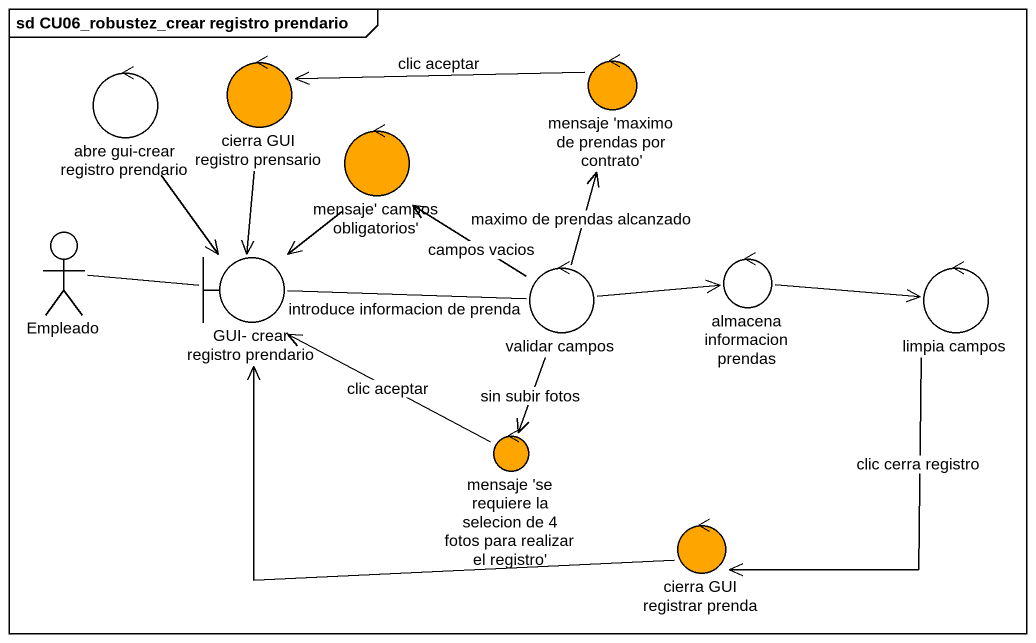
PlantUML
@startuml
mainframe sd CU06_robustez_crear registro prendario
control "cierra GUI registro prensario" as cierra_GUI_registro #FFA500
control "mensaje 'maximo de prendas por contrato'" as mensaje_maximo_de_prendas #FFA500
control "abre gui-crear registro prendario" as abre_gui_crear_registro
control "mensaje' campos obligatorios'" as mensaje_campos_obligatorios #FFA500
actor Empleado
boundary "GUI- crear registro prendario" as GUI_crear_registro_prendario
control "validar campos" as validar_campos
control "almacena informacion prendas" as almacena_informacion_prendas
control "limpia campos" as limpia_campos
control "mensaje 'se requiere la selecion de 4 fotos para realizar el registro'" as mensaje_se_requiere_la #FFA500
control "cierra GUI registrar prenda" as cierra_GUI_registrar_prenda #FFA500
cierra_GUI_registro --> GUI_crear_registro_prendario
mensaje_maximo_de_prendas -left-> cierra_GUI_registro : clic aceptar
abre_gui_crear_registro --> GUI_crear_registro_prendario
abre_gui_crear_registro -- GUI_crear_registro_prendario
mensaje_campos_obligatorios --> GUI_crear_registro_prendario
Empleado -right- GUI_crear_registro_prendario
GUI_crear_registro_prendario -right- validar_campos : introduce informacion de prenda
validar_campos -up-> mensaje_maximo_de_prendas : maximo de prendas alcanzado
validar_campos -up-> mensaje_campos_obligatorios : campos vacios
validar_campos -right-> almacena_informacion_prendas
validar_campos --> mensaje_se_requiere_la : sin subir fotos
almacena_informacion_prendas -right-> limpia_campos
limpia_campos --> cierra_GUI_registrar_prenda : clic cerra registro
mensaje_se_requiere_la -up-> GUI_crear_registro_prendario : clic aceptar
cierra_GUI_registrar_prenda -left-> GUI_crear_registro_prendario
@enduml
